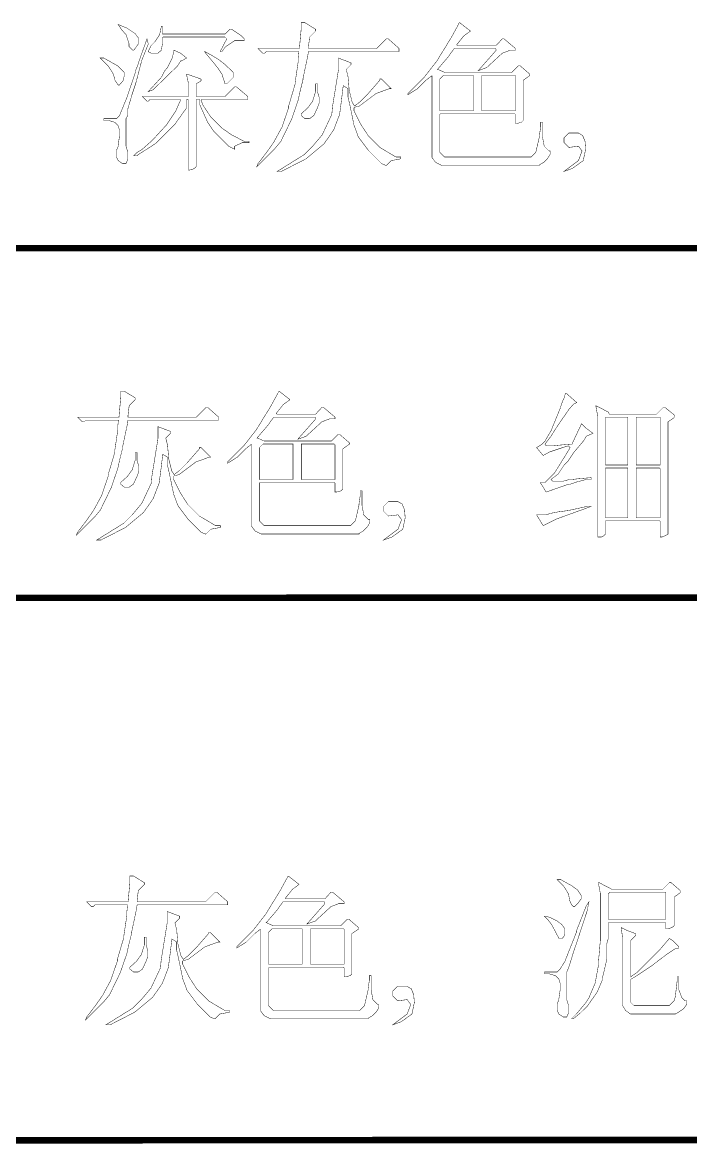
# Model space of a CAD drawing. Extents: x 94 to 452, y -72 to 1042.
# Drawn here: x 222.13 to 237.41, y 425.96 to 451.61 of the extents above; entities that cross this region are included whole.
import ezdxf

# ---------------------------------------------------------------- set-up
doc = ezdxf.new("R2010")
doc.units = 0
doc.header["$MEASUREMENT"] = 0
doc.layers.add('TREE_LAYER', color=7, linetype='Continuous')

msp = doc.modelspace()

# ---------------------------------------------------------------- linework, layer by layer
at = {"layer": 'TREE_LAYER'}
for points, const_width, elevation in [([(224.318476, 451.561176), (224.318476, 451.561176), (224.387104, 451.451372), (224.496908, 451.327843), (224.565535, 451.12196), (224.565535, 451.053333), (224.647888, 450.97098), (224.675339, 450.97098), (224.785143, 451.12196), (224.785143, 451.231764), (224.785143, 451.24549), (224.70279, 451.355294), (224.496908, 451.492548), (224.442006, 451.506274), (224.318476, 451.561176), (224.318476, 451.561176)], 0.01, 41), ([(225.334163, 451.519999), (225.306712, 451.519999), (225.265535, 451.327843), (225.155731, 451.163137), (225.073378, 451.080784), (225.004751, 450.943529), (225.018476, 450.929803), (225.073378, 450.902352), (225.224359, 450.902352), (225.306712, 450.97098), (225.334163, 451.149411), (225.334163, 451.176862), (225.334163, 451.259215), (225.347888, 451.272941), (226.761614, 451.272941), (226.80279, 451.231764), (226.65181, 450.943529), (226.692986, 450.943529), (226.775339, 451.053333), (226.981221, 451.190588), (227.200829, 451.190588), (227.200829, 451.231764), (227.118476, 451.314117), (226.912594, 451.451372), (226.871418, 451.451372), (226.761614, 451.341568), (225.347888, 451.341568), (225.334163, 451.341568), (225.334163, 451.519999), (225.334163, 451.519999)], 0.01, 41), ([(228.587104, 451.602352), (228.504751, 451.602352), (228.504751, 451.465097), (228.463574, 451.012156), (227.516516, 451.012156), (227.626319, 450.902352), (227.667496, 450.902352), (227.708672, 450.943529), (228.449849, 450.943529), (228.449849, 450.929803), (228.436123, 450.792548), (228.436123, 450.710195), (228.367496, 450.243529), (228.367496, 450.202352), (228.216516, 449.694509), (228.216516, 449.653333), (228.065535, 449.214117), (227.887104, 448.884705), (227.736123, 448.665097), (227.516516, 448.376862), (227.489065, 448.308235), (227.900829, 448.719999), (228.038084, 448.884705), (228.285143, 449.392548), (228.436123, 449.831764), (228.4773, 450.023921), (228.545927, 450.298431), (228.545927, 450.325882), (228.655731, 450.84745), (228.669457, 450.943529), (230.742006, 450.943529), (230.742006, 451.012156), (230.494947, 451.231764), (230.45377, 451.231764), (230.234163, 451.012156), (228.669457, 451.012156), (228.669457, 451.039607), (228.696908, 451.272941), (228.834163, 451.410195), (228.834163, 451.451372), (228.587104, 451.602352), (228.587104, 451.602352)], 0.01, 41), ([(232.12828, 451.602352), (232.114555, 451.588627), (232.100829, 451.561176), (231.936123, 451.259215), (231.606712, 450.723921), (231.318476, 450.353333), (230.947888, 449.982745), (230.947888, 449.955294), (231.167496, 450.092548), (231.359653, 450.284705), (231.483182, 450.380784), (231.496908, 450.380784), (231.496908, 450.380784), (231.496908, 448.527843), (231.496908, 448.514117), (231.579261, 448.404313), (231.716516, 448.335686), (233.95377, 448.335686), (233.95377, 448.349411), (234.049849, 448.404313), (234.145927, 448.500392), (234.200829, 448.59647), (234.200829, 448.665097), (234.173378, 448.665097), (234.063574, 448.774901), (234.022398, 448.994509), (234.022398, 449.323921), (233.981221, 449.323921), (233.981221, 449.214117), (233.95377, 449.02196), (233.95377, 448.994509), (233.871418, 448.637646), (233.761614, 448.527843), (231.785143, 448.527843), (231.675339, 448.637646), (231.675339, 449.502352), (231.689065, 449.516078), (233.391025, 449.516078), (233.404751, 449.502352), (233.404751, 449.29647), (233.445927, 449.29647), (233.542006, 449.323921), (233.583182, 449.365097), (233.583182, 450.284705), (233.720437, 450.380784), (233.734163, 450.394509), (233.734163, 450.42196), (233.514555, 450.614117), (233.473378, 450.614117), (233.322398, 450.463137), (231.785143, 450.463137), (231.634163, 450.531764), (231.620437, 450.531764), (231.867496, 450.819999), (232.004751, 451.012156), (232.95181, 451.012156), (232.965535, 450.97098), (232.55377, 450.504313), (232.745927, 450.572941), (233.10279, 450.902352), (233.281221, 450.97098), (233.404751, 450.97098), (233.404751, 451.012156), (233.143967, 451.231764), (233.10279, 451.231764), (232.965535, 451.080784), (232.073378, 451.080784), (232.059653, 451.094509), (232.224359, 451.300392), (232.375339, 451.410195), (232.12828, 451.602352), (232.12828, 451.602352)], 0.01, 41), ([(224.9773, 451.231764), (224.785143, 450.69647), (224.785143, 450.682745), (224.716516, 450.504313), (224.716516, 450.476862), (224.538084, 449.955294), (224.538084, 449.941568), (224.359653, 449.502352), (224.345927, 449.474901), (224.2773, 449.406274), (223.989065, 449.406274), (223.989065, 449.365097), (224.098868, 449.365097), (224.236123, 449.323921), (224.318476, 449.241568), (224.345927, 449.14549), (224.345927, 448.994509), (224.318476, 448.802352), (224.318476, 448.774901), (224.2773, 448.678823), (224.2773, 448.527843), (224.318476, 448.44549), (224.414555, 448.376862), (224.496908, 448.376862), (224.538084, 448.472941), (224.538084, 448.637646), (224.496908, 448.774901), (224.496908, 449.406274), (224.538084, 449.474901), (224.538084, 449.584705), (224.538084, 449.625882), (224.634163, 449.955294), (224.647888, 449.99647), (224.716516, 450.202352), (224.771418, 450.408235), (224.85377, 450.723921), (224.867496, 450.765097), (225.004751, 451.108235), (225.004751, 451.12196), (224.9773, 451.231764), (224.9773, 451.231764)], 0.01, 41), ([(225.594947, 450.97098), (225.594947, 450.957254), (225.55377, 450.792548), (225.443967, 450.572941), (225.375339, 450.490588), (225.306712, 450.353333), (225.004751, 450.023921), (225.114555, 450.065097), (225.6773, 450.614117), (225.745927, 450.723921), (225.759653, 450.723921), (225.883182, 450.792548), (225.745927, 450.902352), (225.594947, 450.97098), (225.594947, 450.97098)], 0.01, 41), ([(223.989065, 450.792548), (223.906712, 450.792548), (224.098868, 450.600392), (224.208672, 450.42196), (224.249849, 450.27098), (224.318476, 450.174901), (224.345927, 450.174901), (224.42828, 450.27098), (224.455731, 450.380784), (224.455731, 450.463137), (224.304751, 450.614117), (223.989065, 450.792548), (223.989065, 450.792548)], 0.01, 41), ([(226.294947, 450.943529), (226.294947, 450.943529), (226.308672, 450.916078), (226.514555, 450.669019), (226.610633, 450.54549), (226.692986, 450.42196), (226.761614, 450.202352), (226.80279, 450.202352), (226.95377, 450.353333), (226.95377, 450.463137), (226.747888, 450.655294), (226.624359, 450.751372), (226.445927, 450.861176), (226.294947, 450.943529), (226.294947, 450.943529)], 0.01, 41), ([(229.355731, 450.792548), (229.355731, 450.792548), (229.355731, 450.518039), (229.218476, 449.667058), (229.204751, 449.502352), (228.985143, 449.035686), (228.765535, 448.774901), (228.573378, 448.582745), (227.955731, 448.198431), (228.05181, 448.198431), (228.614555, 448.486666), (229.026319, 448.829803), (229.245927, 449.14549), (229.383182, 449.502352), (229.424359, 449.818039), (229.465535, 450.161176), (229.575339, 450.092548), (229.575339, 449.900392), (229.616516, 449.72196), (229.712594, 449.255294), (229.808672, 448.994509), (229.836123, 448.953333), (230.042006, 448.678823), (230.343967, 448.376862), (230.440045, 448.335686), (230.45377, 448.335686), (230.563574, 448.44549), (230.783182, 448.486666), (230.783182, 448.527843), (230.673378, 448.527843), (230.30279, 448.74745), (230.042006, 449.008235), (229.863574, 449.282745), (229.712594, 449.584705), (229.712594, 449.653333), (229.726319, 449.667058), (229.836123, 449.694509), (230.220437, 449.982745), (230.522398, 450.092548), (230.563574, 450.092548), (230.343967, 450.312156), (230.30279, 450.312156), (230.30279, 450.284705), (230.014555, 449.955294), (229.849849, 449.790588), (229.726319, 449.694509), (229.671418, 449.776862), (229.60279, 450.051372), (229.575339, 450.367058), (229.534163, 450.531764), (229.534163, 450.531764), (229.643967, 450.641568), (229.643967, 450.682745), (229.355731, 450.792548), (229.355731, 450.792548)], 0.01, 41), ([(225.896908, 450.42196), (225.883182, 450.42196), (225.883182, 450.408235), (225.924359, 450.216078), (225.924359, 449.914117), (225.924359, 449.914117), (224.867496, 449.914117), (224.9773, 449.804313), (225.004751, 449.804313), (225.045927, 449.84549), (225.732202, 449.84549), (225.745927, 449.831764), (225.636123, 449.584705), (225.416516, 449.255294), (225.100829, 448.912156), (224.85377, 448.692548), (224.757692, 448.637646), (224.675339, 448.555294), (224.757692, 448.555294), (224.757692, 448.569019), (225.183182, 448.843529), (225.608672, 449.269019), (225.883182, 449.653333), (225.883182, 449.831764), (225.896908, 449.84549), (225.924359, 449.831764), (225.924359, 448.225882), (226.006712, 448.239607), (226.061614, 448.267058), (226.10279, 448.308235), (226.10279, 449.831764), (226.116516, 449.84549), (226.171418, 449.84549), (226.185143, 449.831764), (226.185143, 449.72196), (226.363574, 449.323921), (226.500829, 449.118039), (226.843967, 448.774901), (226.981221, 448.706274), (226.981221, 448.774901), (227.008672, 448.788627), (227.159653, 448.857254), (227.310633, 448.857254), (227.310633, 448.884705), (227.200829, 448.884705), (226.912594, 449.035686), (226.692986, 449.186666), (226.432202, 449.44745), (226.25377, 449.72196), (226.212594, 449.831764), (226.226319, 449.84549), (227.283182, 449.84549), (227.283182, 449.914117), (227.022398, 450.133725), (226.981221, 450.133725), (226.761614, 449.914117), (226.116516, 449.914117), (226.10279, 449.914117), (226.10279, 450.202352), (226.212594, 450.27098), (226.212594, 450.284705), (226.212594, 450.312156), (225.896908, 450.42196), (225.896908, 450.42196)], 0.01, 41), ([(228.875339, 450.202352), (228.834163, 450.202352), (228.834163, 450.023921), (228.765535, 449.804313), (228.655731, 449.653333), (228.504751, 449.516078), (228.504751, 449.474901), (228.587104, 449.406274), (228.696908, 449.406274), (228.792986, 449.474901), (228.875339, 449.653333), (228.916516, 449.763137), (228.916516, 449.886666), (228.875339, 450.023921), (228.875339, 450.202352), (228.875339, 450.202352)], 0.01, 41), ([(231.743967, 450.380784), (231.757692, 450.394509), (232.443967, 450.394509), (232.443967, 450.380784), (232.443967, 449.584705), (232.443967, 449.584705), (231.689065, 449.584705), (231.675339, 449.584705), (231.675339, 450.312156), (231.743967, 450.380784), (231.743967, 450.380784)], 0.01, 41), ([(232.636123, 450.380784), (232.636123, 450.394509), (233.391025, 450.394509), (233.404751, 450.380784), (233.404751, 449.584705), (233.391025, 449.584705), (232.636123, 449.584705), (232.636123, 449.584705), (232.636123, 450.380784), (232.636123, 450.380784)], 0.01, 41), ([(234.845927, 449.076862), (234.626319, 449.076862), (234.516516, 448.967058), (234.516516, 448.857254), (234.626319, 448.74745), (234.845927, 448.774901), (234.92828, 448.665097), (234.845927, 448.44549), (234.516516, 448.198431), (234.708672, 448.267058), (234.955731, 448.44549), (235.010633, 448.706274), (234.996908, 448.884705), (234.942006, 449.02196), (234.845927, 449.076862), (234.845927, 449.076862)], 0.01, 41), ([(221.22612, 446.441643), (399.22612, 446.441643)], 0.15, 178), ([(224.459264, 443.168429), (224.376911, 443.168429), (224.376911, 443.031174), (224.335735, 442.578233), (223.388676, 442.578233), (223.49848, 442.468429), (223.539656, 442.468429), (223.580833, 442.509605), (224.322009, 442.509605), (224.322009, 442.49588), (224.308284, 442.358625), (224.308284, 442.276272), (224.239656, 441.809605), (224.239656, 441.768429), (224.088676, 441.260585), (224.088676, 441.219409), (223.937695, 440.780193), (223.759264, 440.450782), (223.608284, 440.231174), (223.388676, 439.942938), (223.361225, 439.874311), (223.772989, 440.286076), (223.910244, 440.450782), (224.157303, 440.958625), (224.308284, 441.39784), (224.34946, 441.589997), (224.418088, 441.864507), (224.418088, 441.891958), (224.527891, 442.413527), (224.541617, 442.509605), (226.614166, 442.509605), (226.614166, 442.578233), (226.367107, 442.79784), (226.325931, 442.79784), (226.106323, 442.578233), (224.541617, 442.578233), (224.541617, 442.605684), (224.569068, 442.839017), (224.706323, 442.976272), (224.706323, 443.017448), (224.459264, 443.168429), (224.459264, 443.168429)], 0.01, 42), ([(228.00044, 443.168429), (227.986715, 443.154703), (227.972989, 443.127252), (227.808284, 442.825291), (227.478872, 442.289997), (227.190637, 441.919409), (226.820048, 441.548821), (226.820048, 441.52137), (227.039656, 441.658625), (227.231813, 441.850782), (227.355342, 441.94686), (227.369068, 441.94686), (227.369068, 441.94686), (227.369068, 440.093919), (227.369068, 440.080193), (227.451421, 439.970389), (227.588676, 439.901762), (229.825931, 439.901762), (229.825931, 439.915487), (229.922009, 439.970389), (230.018088, 440.066468), (230.072989, 440.162546), (230.072989, 440.231174), (230.045539, 440.231174), (229.935735, 440.340978), (229.894558, 440.560585), (229.894558, 440.889997), (229.853382, 440.889997), (229.853382, 440.780193), (229.825931, 440.588036), (229.825931, 440.560585), (229.743578, 440.203723), (229.633774, 440.093919), (227.657303, 440.093919), (227.547499, 440.203723), (227.547499, 441.068429), (227.561225, 441.082154), (229.263186, 441.082154), (229.276911, 441.068429), (229.276911, 440.862546), (229.318088, 440.862546), (229.414166, 440.889997), (229.455342, 440.931174), (229.455342, 441.850782), (229.592597, 441.94686), (229.606323, 441.960585), (229.606323, 441.988036), (229.386715, 442.180193), (229.345539, 442.180193), (229.194558, 442.029213), (227.657303, 442.029213), (227.506323, 442.09784), (227.492597, 442.09784), (227.739656, 442.386076), (227.876911, 442.578233), (228.82397, 442.578233), (228.837695, 442.537056), (228.425931, 442.070389), (228.618088, 442.139017), (228.97495, 442.468429), (229.153382, 442.537056), (229.276911, 442.537056), (229.276911, 442.578233), (229.016127, 442.79784), (228.97495, 442.79784), (228.837695, 442.64686), (227.945539, 442.64686), (227.931813, 442.660585), (228.096519, 442.866468), (228.247499, 442.976272), (228.00044, 443.168429), (228.00044, 443.168429)], 0.01, 42), ([(234.561225, 443.127252), (234.547499, 443.113527), (234.506323, 442.976272), (234.492597, 442.962546), (234.437695, 442.811566), (234.437695, 442.79784), (234.218088, 442.262546), (234.080833, 442.029213), (233.99848, 441.94686), (233.888676, 441.878233), (234.039656, 441.699801), (234.190637, 441.782154), (234.478872, 441.878233), (234.616127, 441.919409), (234.657303, 441.878233), (234.437695, 441.52137), (234.30044, 441.301762), (234.080833, 441.082154), (233.971029, 441.082154), (234.108284, 440.862546), (234.616127, 441.040978), (234.657303, 441.040978), (234.739656, 441.068429), (234.767107, 441.082154), (235.027891, 441.150782), (235.137695, 441.150782), (235.137695, 441.191958), (234.822009, 441.164507), (234.822009, 441.164507), (234.712205, 441.150782), (234.712205, 441.150782), (234.643578, 441.150782), (234.492597, 441.109605), (234.259264, 441.109605), (234.218088, 441.150782), (234.382793, 441.274311), (234.520048, 441.480193), (234.602401, 441.562546), (234.739656, 441.768429), (234.959264, 442.029213), (235.027891, 442.139017), (235.178872, 442.207644), (235.027891, 442.317448), (234.918088, 442.427252), (234.69848, 441.960585), (234.382793, 441.933135), (234.382793, 441.933135), (234.272989, 441.919409), (234.272989, 441.919409), (234.108284, 441.919409), (234.080833, 441.960585), (234.218088, 442.139017), (234.327891, 442.317448), (234.629852, 442.756664), (234.739656, 442.880193), (234.808284, 442.907644), (234.561225, 443.127252), (234.561225, 443.127252)], 0.01, 42), ([(235.247499, 442.839017), (235.247499, 442.839017), (235.247499, 442.811566), (235.288676, 442.591958), (235.288676, 439.833135), (235.371029, 439.833135), (235.425931, 439.860585), (235.467107, 439.901762), (235.467107, 440.189997), (235.467107, 440.203723), (236.702401, 440.203723), (236.716127, 440.189997), (236.716127, 439.833135), (236.757303, 439.833135), (236.853382, 439.874311), (236.894558, 439.901762), (236.894558, 442.468429), (237.031813, 442.564507), (237.045539, 442.578233), (237.045539, 442.619409), (236.825931, 442.79784), (236.784754, 442.79784), (236.633774, 442.64686), (235.54946, 442.64686), (235.535735, 442.688036), (235.247499, 442.839017), (235.247499, 442.839017)], 0.01, 42), ([(235.467107, 442.578233), (235.467107, 442.578233), (235.97495, 442.578233), (235.97495, 442.578233), (235.97495, 441.480193), (235.97495, 441.480193), (235.467107, 441.480193), (235.467107, 441.480193), (235.467107, 442.578233), (235.467107, 442.578233)], 0.01, 42), ([(236.167107, 442.578233), (236.167107, 442.578233), (236.702401, 442.578233), (236.716127, 442.578233), (236.716127, 441.480193), (236.702401, 441.480193), (236.167107, 441.480193), (236.167107, 441.480193), (236.167107, 442.578233), (236.167107, 442.578233)], 0.01, 42), ([(225.227891, 442.358625), (225.227891, 442.358625), (225.227891, 442.084115), (225.090637, 441.233135), (225.076911, 441.068429), (224.857303, 440.601762), (224.637695, 440.340978), (224.445539, 440.148821), (223.827891, 439.764507), (223.92397, 439.764507), (224.486715, 440.052742), (224.89848, 440.39588), (225.118088, 440.711566), (225.255342, 441.068429), (225.296519, 441.384115), (225.337695, 441.727252), (225.447499, 441.658625), (225.447499, 441.466468), (225.488676, 441.288036), (225.584754, 440.82137), (225.680833, 440.560585), (225.708284, 440.519409), (225.914166, 440.244899), (226.216127, 439.942938), (226.312205, 439.901762), (226.325931, 439.901762), (226.435735, 440.011566), (226.655342, 440.052742), (226.655342, 440.093919), (226.545539, 440.093919), (226.17495, 440.313527), (225.914166, 440.574311), (225.735735, 440.848821), (225.584754, 441.150782), (225.584754, 441.219409), (225.59848, 441.233135), (225.708284, 441.260585), (226.092597, 441.548821), (226.394558, 441.658625), (226.435735, 441.658625), (226.216127, 441.878233), (226.17495, 441.878233), (226.17495, 441.850782), (225.886715, 441.52137), (225.722009, 441.356664), (225.59848, 441.260585), (225.543578, 441.342938), (225.47495, 441.617448), (225.447499, 441.933135), (225.406323, 442.09784), (225.406323, 442.09784), (225.516127, 442.207644), (225.516127, 442.248821), (225.227891, 442.358625), (225.227891, 442.358625)], 0.01, 42), ([(224.747499, 441.768429), (224.706323, 441.768429), (224.706323, 441.589997), (224.637695, 441.370389), (224.527891, 441.219409), (224.376911, 441.082154), (224.376911, 441.040978), (224.459264, 440.97235), (224.569068, 440.97235), (224.665146, 441.040978), (224.747499, 441.219409), (224.788676, 441.329213), (224.788676, 441.452742), (224.747499, 441.589997), (224.747499, 441.768429), (224.747499, 441.768429)], 0.01, 42), ([(227.616127, 441.94686), (227.629852, 441.960585), (228.316127, 441.960585), (228.316127, 441.94686), (228.316127, 441.150782), (228.316127, 441.150782), (227.561225, 441.150782), (227.547499, 441.150782), (227.547499, 441.878233), (227.616127, 441.94686), (227.616127, 441.94686)], 0.01, 42), ([(228.508284, 441.94686), (228.508284, 441.960585), (229.263186, 441.960585), (229.276911, 441.94686), (229.276911, 441.150782), (229.263186, 441.150782), (228.508284, 441.150782), (228.508284, 441.150782), (228.508284, 441.94686), (228.508284, 441.94686)], 0.01, 42), ([(235.467107, 441.39784), (235.467107, 441.411566), (235.97495, 441.411566), (235.97495, 441.39784), (235.97495, 440.27235), (235.97495, 440.27235), (235.467107, 440.27235), (235.467107, 440.27235), (235.467107, 441.39784), (235.467107, 441.39784)], 0.01, 42), ([(236.167107, 441.39784), (236.167107, 441.411566), (236.702401, 441.411566), (236.716127, 441.39784), (236.716127, 440.27235), (236.702401, 440.27235), (236.167107, 440.27235), (236.167107, 440.27235), (236.167107, 441.39784), (236.167107, 441.39784)], 0.01, 42), ([(230.718088, 440.642938), (230.49848, 440.642938), (230.388676, 440.533135), (230.388676, 440.423331), (230.49848, 440.313527), (230.718088, 440.340978), (230.80044, 440.231174), (230.718088, 440.011566), (230.388676, 439.764507), (230.580833, 439.833135), (230.827891, 440.011566), (230.882793, 440.27235), (230.869068, 440.450782), (230.814166, 440.588036), (230.718088, 440.642938), (230.718088, 440.642938)], 0.01, 42), ([(235.137695, 440.533135), (235.041617, 440.533135), (234.602401, 440.437056), (234.382793, 440.409605), (234.327891, 440.39588), (234.245539, 440.382154), (234.094558, 440.340978), (233.888676, 440.340978), (234.039656, 440.093919), (234.341617, 440.244899), (235.137695, 440.533135), (235.137695, 440.533135)], 0.01, 42), ([(221.22612, 438.442248), (399.22612, 438.468331)], 0.15, 178.000002), ([(224.668544, 432.076592), (224.586191, 432.076592), (224.586191, 431.939338), (224.545015, 431.486396), (223.597956, 431.486396), (223.70776, 431.376592), (223.748936, 431.376592), (223.790113, 431.417769), (224.531289, 431.417769), (224.531289, 431.404043), (224.517564, 431.266788), (224.517564, 431.184436), (224.448936, 430.717769), (224.448936, 430.676592), (224.297956, 430.168749), (224.297956, 430.127573), (224.146975, 429.688357), (223.968544, 429.358945), (223.817564, 429.139338), (223.597956, 428.851102), (223.570505, 428.782475), (223.982269, 429.194239), (224.119524, 429.358945), (224.366583, 429.866788), (224.517564, 430.306004), (224.55874, 430.498161), (224.627367, 430.772671), (224.627367, 430.800122), (224.737171, 431.32169), (224.750897, 431.417769), (226.823446, 431.417769), (226.823446, 431.486396), (226.576387, 431.706004), (226.535211, 431.706004), (226.315603, 431.486396), (224.750897, 431.486396), (224.750897, 431.513847), (224.778348, 431.747181), (224.915603, 431.884436), (224.915603, 431.925612), (224.668544, 432.076592), (224.668544, 432.076592)], 0.01, 43), ([(228.20972, 432.076592), (228.195995, 432.062867), (228.182269, 432.035416), (228.017564, 431.733455), (227.688152, 431.198161), (227.399916, 430.827573), (227.029328, 430.456985), (227.029328, 430.429534), (227.248936, 430.566788), (227.441093, 430.758945), (227.564622, 430.855024), (227.578348, 430.855024), (227.578348, 430.855024), (227.578348, 429.002083), (227.578348, 428.988357), (227.660701, 428.878553), (227.797956, 428.809926), (230.035211, 428.809926), (230.035211, 428.823651), (230.131289, 428.878553), (230.227367, 428.974632), (230.282269, 429.07071), (230.282269, 429.139338), (230.254818, 429.139338), (230.145015, 429.249141), (230.103838, 429.468749), (230.103838, 429.798161), (230.062662, 429.798161), (230.062662, 429.688357), (230.035211, 429.4962), (230.035211, 429.468749), (229.952858, 429.111887), (229.843054, 429.002083), (227.866583, 429.002083), (227.756779, 429.111887), (227.756779, 429.976592), (227.770505, 429.990318), (229.472466, 429.990318), (229.486191, 429.976592), (229.486191, 429.77071), (229.527367, 429.77071), (229.623446, 429.798161), (229.664622, 429.839338), (229.664622, 430.758945), (229.801877, 430.855024), (229.815603, 430.868749), (229.815603, 430.8962), (229.595995, 431.088357), (229.554818, 431.088357), (229.403838, 430.937377), (227.866583, 430.937377), (227.715603, 431.006004), (227.701877, 431.006004), (227.948936, 431.294239), (228.086191, 431.486396), (229.03325, 431.486396), (229.046975, 431.44522), (228.635211, 430.978553), (228.827367, 431.047181), (229.18423, 431.376592), (229.362662, 431.44522), (229.486191, 431.44522), (229.486191, 431.486396), (229.225407, 431.706004), (229.18423, 431.706004), (229.046975, 431.555024), (228.154818, 431.555024), (228.141093, 431.568749), (228.305799, 431.774632), (228.456779, 431.884436), (228.20972, 432.076592), (228.20972, 432.076592)], 0.01, 43), ([(234.441093, 431.994239), (234.35874, 431.994239), (234.50972, 431.843259), (234.619524, 431.664828), (234.646975, 431.513847), (234.688152, 431.417769), (234.729328, 431.376592), (234.756779, 431.376592), (234.839132, 431.458945), (234.90776, 431.555024), (234.90776, 431.637377), (234.825407, 431.760906), (234.688152, 431.856985), (234.441093, 431.994239), (234.441093, 431.994239)], 0.01, 43), ([(235.319524, 431.925612), (235.305799, 431.925612), (235.305799, 431.898161), (235.346975, 431.678553), (235.346975, 430.607965), (235.305799, 430.127573), (235.305799, 430.04522), (235.237171, 429.674632), (235.237171, 429.647181), (235.086191, 429.290318), (235.017564, 429.180514), (234.797956, 428.91973), (234.688152, 428.809926), (234.729328, 428.809926), (234.894034, 428.947181), (235.05874, 429.111887), (235.278348, 429.427573), (235.388152, 429.688357), (235.388152, 429.743259), (235.415603, 429.825612), (235.456779, 430.004043), (235.497956, 430.182475), (235.497956, 430.539338), (235.525407, 430.635416), (235.525407, 431.006004), (235.539132, 431.006004), (236.843054, 431.006004), (236.843054, 431.006004), (236.843054, 430.868749), (236.88423, 430.868749), (236.980309, 430.8962), (237.035211, 430.937377), (237.035211, 431.5962), (237.172466, 431.692279), (237.172466, 431.706004), (237.172466, 431.747181), (236.966583, 431.925612), (236.925407, 431.925612), (236.774426, 431.774632), (235.60776, 431.774632), (235.319524, 431.925612), (235.319524, 431.925612)], 0.01, 43), ([(235.086191, 431.486396), (235.017564, 431.376592), (234.797956, 430.813847), (234.797956, 430.786396), (234.537171, 430.127573), (234.427367, 429.949141), (234.35874, 429.880514), (234.070505, 429.880514), (234.070505, 429.839338), (234.180309, 429.839338), (234.317564, 429.798161), (234.399916, 429.715808), (234.427367, 429.61973), (234.427367, 429.468749), (234.399916, 429.276592), (234.399916, 429.249141), (234.35874, 429.153063), (234.35874, 429.002083), (234.399916, 428.91973), (234.495995, 428.851102), (234.578348, 428.851102), (234.619524, 428.947181), (234.619524, 429.111887), (234.578348, 429.249141), (234.578348, 429.880514), (234.619524, 429.976592), (234.660701, 430.100122), (234.756779, 430.415808), (234.78423, 430.484436), (235.05874, 431.32169), (235.05874, 431.349141), (235.086191, 431.486396), (235.086191, 431.486396)], 0.01, 43), ([(235.566583, 431.706004), (235.566583, 431.706004), (236.843054, 431.706004), (236.843054, 431.706004), (236.843054, 431.088357), (236.843054, 431.088357), (235.539132, 431.088357), (235.525407, 431.088357), (235.525407, 431.664828), (235.566583, 431.706004), (235.566583, 431.706004)], 0.01, 43), ([(225.437171, 431.266788), (225.437171, 431.266788), (225.437171, 430.992279), (225.299916, 430.141298), (225.286191, 429.976592), (225.066583, 429.509926), (224.846975, 429.249141), (224.654818, 429.056985), (224.037171, 428.672671), (224.13325, 428.672671), (224.695995, 428.960906), (225.10776, 429.304043), (225.327367, 429.61973), (225.464622, 429.976592), (225.505799, 430.292279), (225.546975, 430.635416), (225.656779, 430.566788), (225.656779, 430.374632), (225.697956, 430.1962), (225.794034, 429.729534), (225.890113, 429.468749), (225.917564, 429.427573), (226.123446, 429.153063), (226.425407, 428.851102), (226.521485, 428.809926), (226.535211, 428.809926), (226.645015, 428.91973), (226.864622, 428.960906), (226.864622, 429.002083), (226.754818, 429.002083), (226.38423, 429.22169), (226.123446, 429.482475), (225.945015, 429.756985), (225.794034, 430.058945), (225.794034, 430.127573), (225.80776, 430.141298), (225.917564, 430.168749), (226.301877, 430.456985), (226.603838, 430.566788), (226.645015, 430.566788), (226.425407, 430.786396), (226.38423, 430.786396), (226.38423, 430.758945), (226.095995, 430.429534), (225.931289, 430.264828), (225.80776, 430.168749), (225.752858, 430.251102), (225.68423, 430.525612), (225.656779, 430.841298), (225.615603, 431.006004), (225.615603, 431.006004), (225.725407, 431.115808), (225.725407, 431.156985), (225.437171, 431.266788), (225.437171, 431.266788)], 0.01, 43), ([(234.111681, 431.156985), (234.070505, 431.156985), (234.152858, 431.074632), (234.248936, 430.937377), (234.399916, 430.649141), (234.468544, 430.649141), (234.50972, 430.690318), (234.537171, 430.74522), (234.537171, 430.868749), (234.468544, 430.964828), (234.35874, 431.047181), (234.221485, 431.115808), (234.111681, 431.156985), (234.111681, 431.156985)], 0.01, 43), ([(227.825407, 430.855024), (227.839132, 430.868749), (228.525407, 430.868749), (228.525407, 430.855024), (228.525407, 430.058945), (228.525407, 430.058945), (227.770505, 430.058945), (227.756779, 430.058945), (227.756779, 430.786396), (227.825407, 430.855024), (227.825407, 430.855024)], 0.01, 43), ([(228.717564, 430.855024), (228.717564, 430.868749), (229.472466, 430.868749), (229.486191, 430.855024), (229.486191, 430.058945), (229.472466, 430.058945), (228.717564, 430.058945), (228.717564, 430.058945), (228.717564, 430.855024), (228.717564, 430.855024)], 0.01, 43), ([(235.827367, 430.8962), (235.827367, 430.8962), (235.827367, 430.882475), (235.854818, 430.662867), (235.854818, 429.111887), (235.923446, 429.002083), (236.03325, 428.91973), (237.062662, 428.91973), (237.131289, 428.960906), (237.241093, 429.029534), (237.323446, 429.139338), (237.323446, 429.22169), (237.282269, 429.22169), (237.213642, 429.290318), (237.145015, 429.468749), (237.145015, 429.77071), (237.103838, 429.77071), (237.103838, 429.674632), (237.062662, 429.317769), (237.035211, 429.22169), (236.925407, 429.111887), (236.115603, 429.111887), (236.046975, 429.180514), (236.046975, 429.715808), (236.18423, 429.798161), (236.513642, 430.017769), (236.856779, 430.278553), (237.062662, 430.415808), (237.145015, 430.429534), (237.145015, 430.456985), (236.994034, 430.607965), (236.925407, 430.649141), (236.705799, 430.388357), (236.18423, 429.866788), (236.074426, 429.798161), (236.046975, 429.77071), (236.046975, 429.784436), (236.046975, 430.607965), (236.156779, 430.717769), (236.156779, 430.758945), (235.964622, 430.827573), (235.827367, 430.8962), (235.827367, 430.8962)], 0.01, 43), ([(224.956779, 430.676592), (224.915603, 430.676592), (224.915603, 430.498161), (224.846975, 430.278553), (224.737171, 430.127573), (224.586191, 429.990318), (224.586191, 429.949141), (224.668544, 429.880514), (224.778348, 429.880514), (224.874426, 429.949141), (224.956779, 430.127573), (224.997956, 430.237377), (224.997956, 430.360906), (224.956779, 430.498161), (224.956779, 430.676592), (224.956779, 430.676592)], 0.01, 43), ([(230.927367, 429.551102), (230.70776, 429.551102), (230.597956, 429.441298), (230.597956, 429.331494), (230.70776, 429.22169), (230.927367, 429.249141), (231.00972, 429.139338), (230.927367, 428.91973), (230.597956, 428.672671), (230.790113, 428.741298), (231.037171, 428.91973), (231.092073, 429.180514), (231.078348, 429.358945), (231.023446, 429.4962), (230.927367, 429.551102), (230.927367, 429.551102)], 0.01, 43), ([(221.22612, 426.030416), (399.22612, 426.116233)], 0.15, 178.000021)]:
    msp.add_lwpolyline(points, dxfattribs=dict(at, const_width=const_width, elevation=elevation))

doc.saveas('drawing.dxf')
